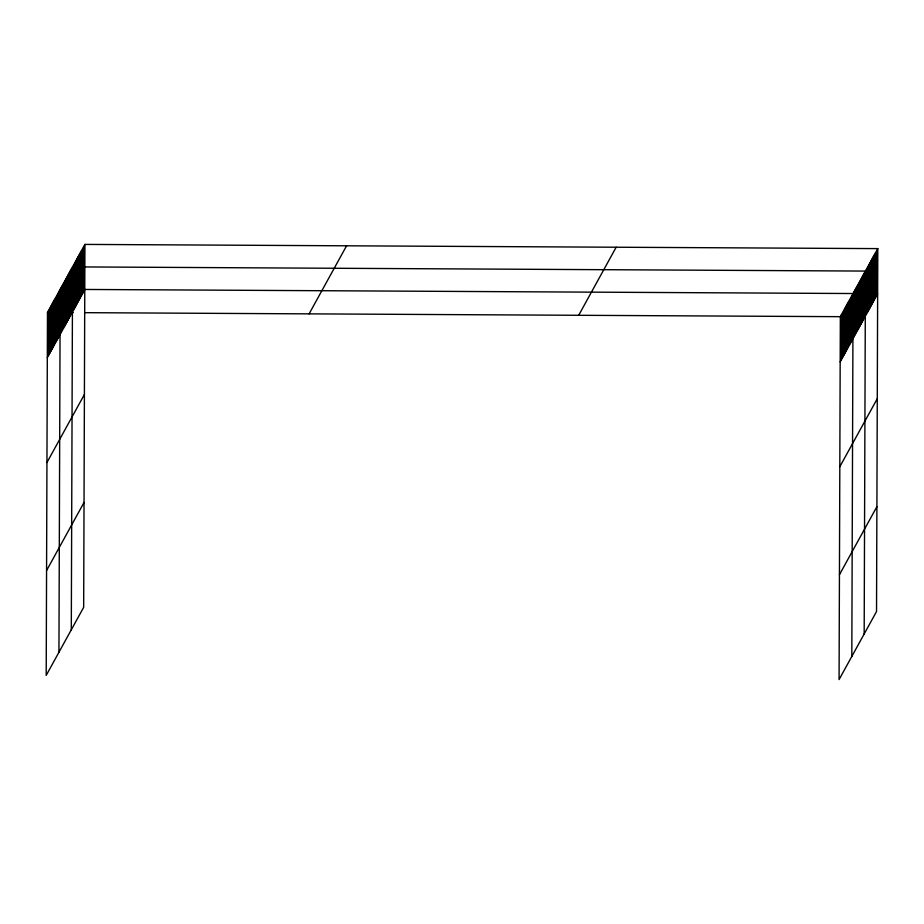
<?xml version="1.0" encoding="UTF-8"?>
<svg xmlns="http://www.w3.org/2000/svg" width="924" height="924" viewBox="0 0 924 924"><rect width="100%" height="100%" fill="white"/><g stroke="black" fill="none" stroke-linecap="round" stroke-linejoin="round"><path stroke-width="1.39" d="M84.927 244.41L47.471 312.474L46.2 675.386L83.668 607.322L84.927 244.41L877.8 248.614L876.529 611.526L839.073 679.59L840.332 316.678L877.8 248.614M48.464 355.578L48.626 310.372M49.63 353.476L49.781 308.269M50.785 351.374L50.936 306.156M51.94 349.272L52.102 304.054M53.095 347.17L53.257 301.952M54.262 345.068L54.412 299.85M55.417 342.966L55.567 297.747M56.572 340.852L56.734 295.645M57.727 338.75L57.889 293.543M58.893 336.648L59.044 291.441M58.94 652.24L60.199 289.327L853.071 293.532L851.812 656.444M61.169 332.501L61.331 287.295M62.289 330.457L62.451 285.25M63.421 328.424L63.571 283.206M64.541 326.38L64.703 281.162M65.662 324.336L65.823 279.129M66.794 322.291L66.944 277.084M67.914 320.258L68.076 275.04M69.034 318.214L69.196 272.996M70.166 316.17L70.316 270.963M71.287 314.125L71.448 268.919M71.298 629.787L72.569 266.874L865.442 271.079L864.171 633.991M73.539 310.048L73.689 264.83M74.659 308.004L74.809 262.786M75.78 305.959L75.941 260.753M76.9 303.915L77.062 258.708M78.032 301.882L78.182 256.664M79.152 299.838L79.314 254.62M80.273 297.794L80.434 252.587M81.404 295.749L81.555 250.543M82.525 293.716L82.686 248.498M83.645 291.672L83.807 246.454M841.337 359.783L841.498 314.576M842.492 357.68L842.653 312.462M843.658 355.578L843.808 310.36M844.813 353.476L844.963 308.258M845.968 351.374L846.13 306.156M847.123 349.26L847.285 304.054M848.29 347.158L848.44 301.952M849.445 345.056L849.595 299.85M850.6 342.954L850.761 297.747M851.755 340.852L851.916 295.634M854.042 336.706L854.203 291.487M855.162 334.661L855.324 289.455M856.282 332.628L856.444 287.41M857.414 330.584L857.564 285.366M858.535 328.54L858.696 283.322M859.655 326.495L859.817 281.289M860.787 324.451L860.937 279.244M861.907 322.418L862.069 277.2M863.028 320.374L863.189 275.156M864.159 318.33L864.31 273.123M866.4 314.252L866.562 269.034M867.532 312.208L867.682 266.99M868.652 310.164L868.814 264.945M869.773 308.119L869.934 262.913M870.893 306.075L871.055 260.868M872.025 304.042L872.175 258.824M873.145 301.998L873.307 256.78M874.266 299.954L874.427 254.747M875.398 297.909L875.548 252.702M876.518 295.876L876.68 250.658M47.309 357.68L84.777 289.628M46.939 462.52L84.407 394.467M46.57 570.547L84.026 502.483M309.113 313.86L346.581 245.807M578.69 315.292L616.158 247.228M840.182 361.885L877.638 293.832M839.812 466.724L877.28 398.671M839.431 574.74L876.899 506.687M47.471 312.474L73.343 312.612M84.846 312.67L840.332 316.678"/></g></svg>
